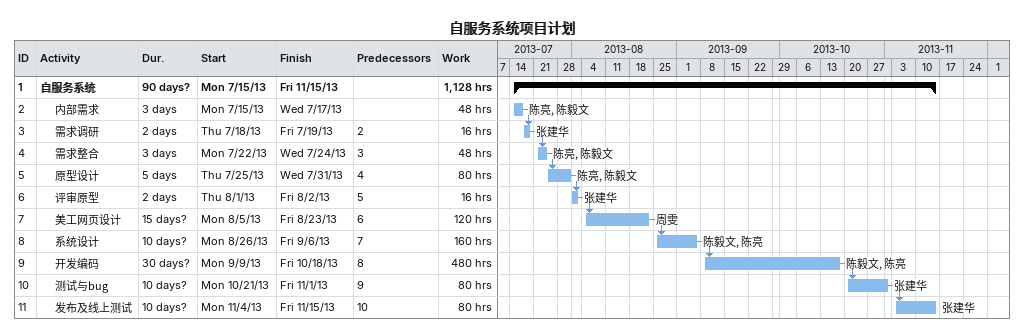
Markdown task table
自服务系统项目计划

| ID | Level | Task | Duration | Start | Finish | Predecessors | Resources | Work (h) |
|---|---|---|---|---|---|---|---|---|
| 1 | 1 | **自服务系统** | 90d? | 2013-07-15 | 2013-11-15 |  |  | 1128 |
| 2 | 2 | 内部需求 | 3d | 2013-07-15 | 2013-07-17 |  | 陈亮, 陈毅文 | 48 |
| 3 | 2 | 需求调研 | 2d | 2013-07-18 | 2013-07-19 | 2 | 张建华 | 16 |
| 4 | 2 | 需求整合 | 3d | 2013-07-22 | 2013-07-24 | 3 | 陈亮, 陈毅文 | 48 |
| 5 | 2 | 原型设计 | 5d | 2013-07-25 | 2013-07-31 | 4 | 陈亮, 陈毅文 | 80 |
| 6 | 2 | 评审原型 | 2d | 2013-08-01 | 2013-08-02 | 5 | 张建华 | 16 |
| 7 | 2 | 美工网页设计 | 15d? | 2013-08-05 | 2013-08-23 | 6 | 周雯 | 120 |
| 8 | 2 | 系统设计 | 10d? | 2013-08-26 | 2013-09-06 | 7 | 陈毅文, 陈亮 | 160 |
| 9 | 2 | 开发编码 | 30d? | 2013-09-09 | 2013-10-18 | 8 | 陈毅文, 陈亮 | 480 |
| 10 | 2 | 测试与bug | 10d? | 2013-10-21 | 2013-11-01 | 9 | 张建华 | 80 |
| 11 | 2 | 发布及线上测试 | 10d? | 2013-11-04 | 2013-11-15 | 10 | 张建华 | 80 |
